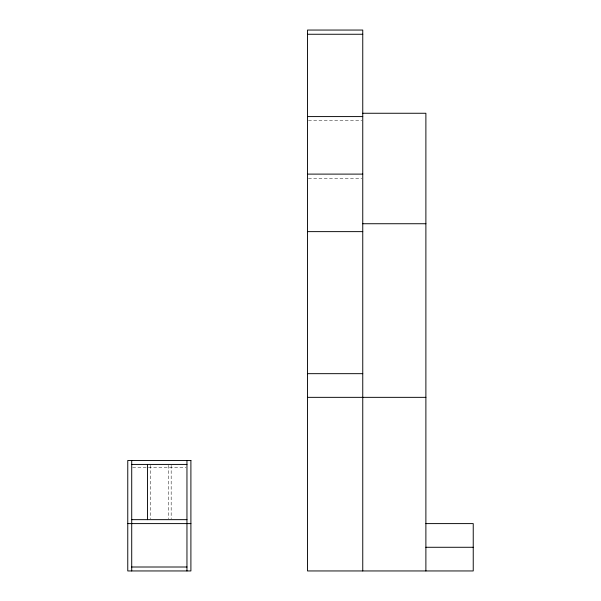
<?xml version="1.0" encoding="UTF-8"?>
<svg xmlns="http://www.w3.org/2000/svg" width="601" height="601" viewBox="0 0 601 601"><rect width="100%" height="100%" fill="white"/><g stroke="black" fill="none" stroke-linecap="round" stroke-linejoin="round"><path stroke-width="0.45" stroke-dasharray="3 2.25" d="M308.456 120.771L361.817 120.771M308.456 178.294L361.817 178.294M132.648 467.3L186.017 467.3M171.172 465.354L171.172 518.723M168.303 465.354L168.303 518.723M150.37 465.354L150.37 518.723"/><path stroke-width="0.9" d="M307.517 34.257L362.756 34.257M362.756 113.258L425.884 113.258L425.884 570.95M307.517 116.586L362.756 116.586M307.517 174.11L362.756 174.11M362.756 223.737L425.884 223.737M307.517 231.633L362.756 231.633M307.517 373.672L362.756 373.672M307.517 397.344L425.884 397.344M131.717 464.423L186.956 464.423M131.717 519.655L186.956 519.655M127.765 523.606L190.9 523.606M425.884 523.606L473.235 523.606L473.235 570.95L307.517 570.95L307.517 30.05L362.756 30.05L362.756 570.95M425.884 547.278L473.235 547.278M131.717 567.006L186.956 567.006M186.956 460.471L186.956 570.95M147.493 464.423L147.493 519.655M131.717 460.471L131.717 570.95M190.9 460.471L127.765 460.471L127.765 570.95L190.9 570.95L190.9 460.471"/></g></svg>
